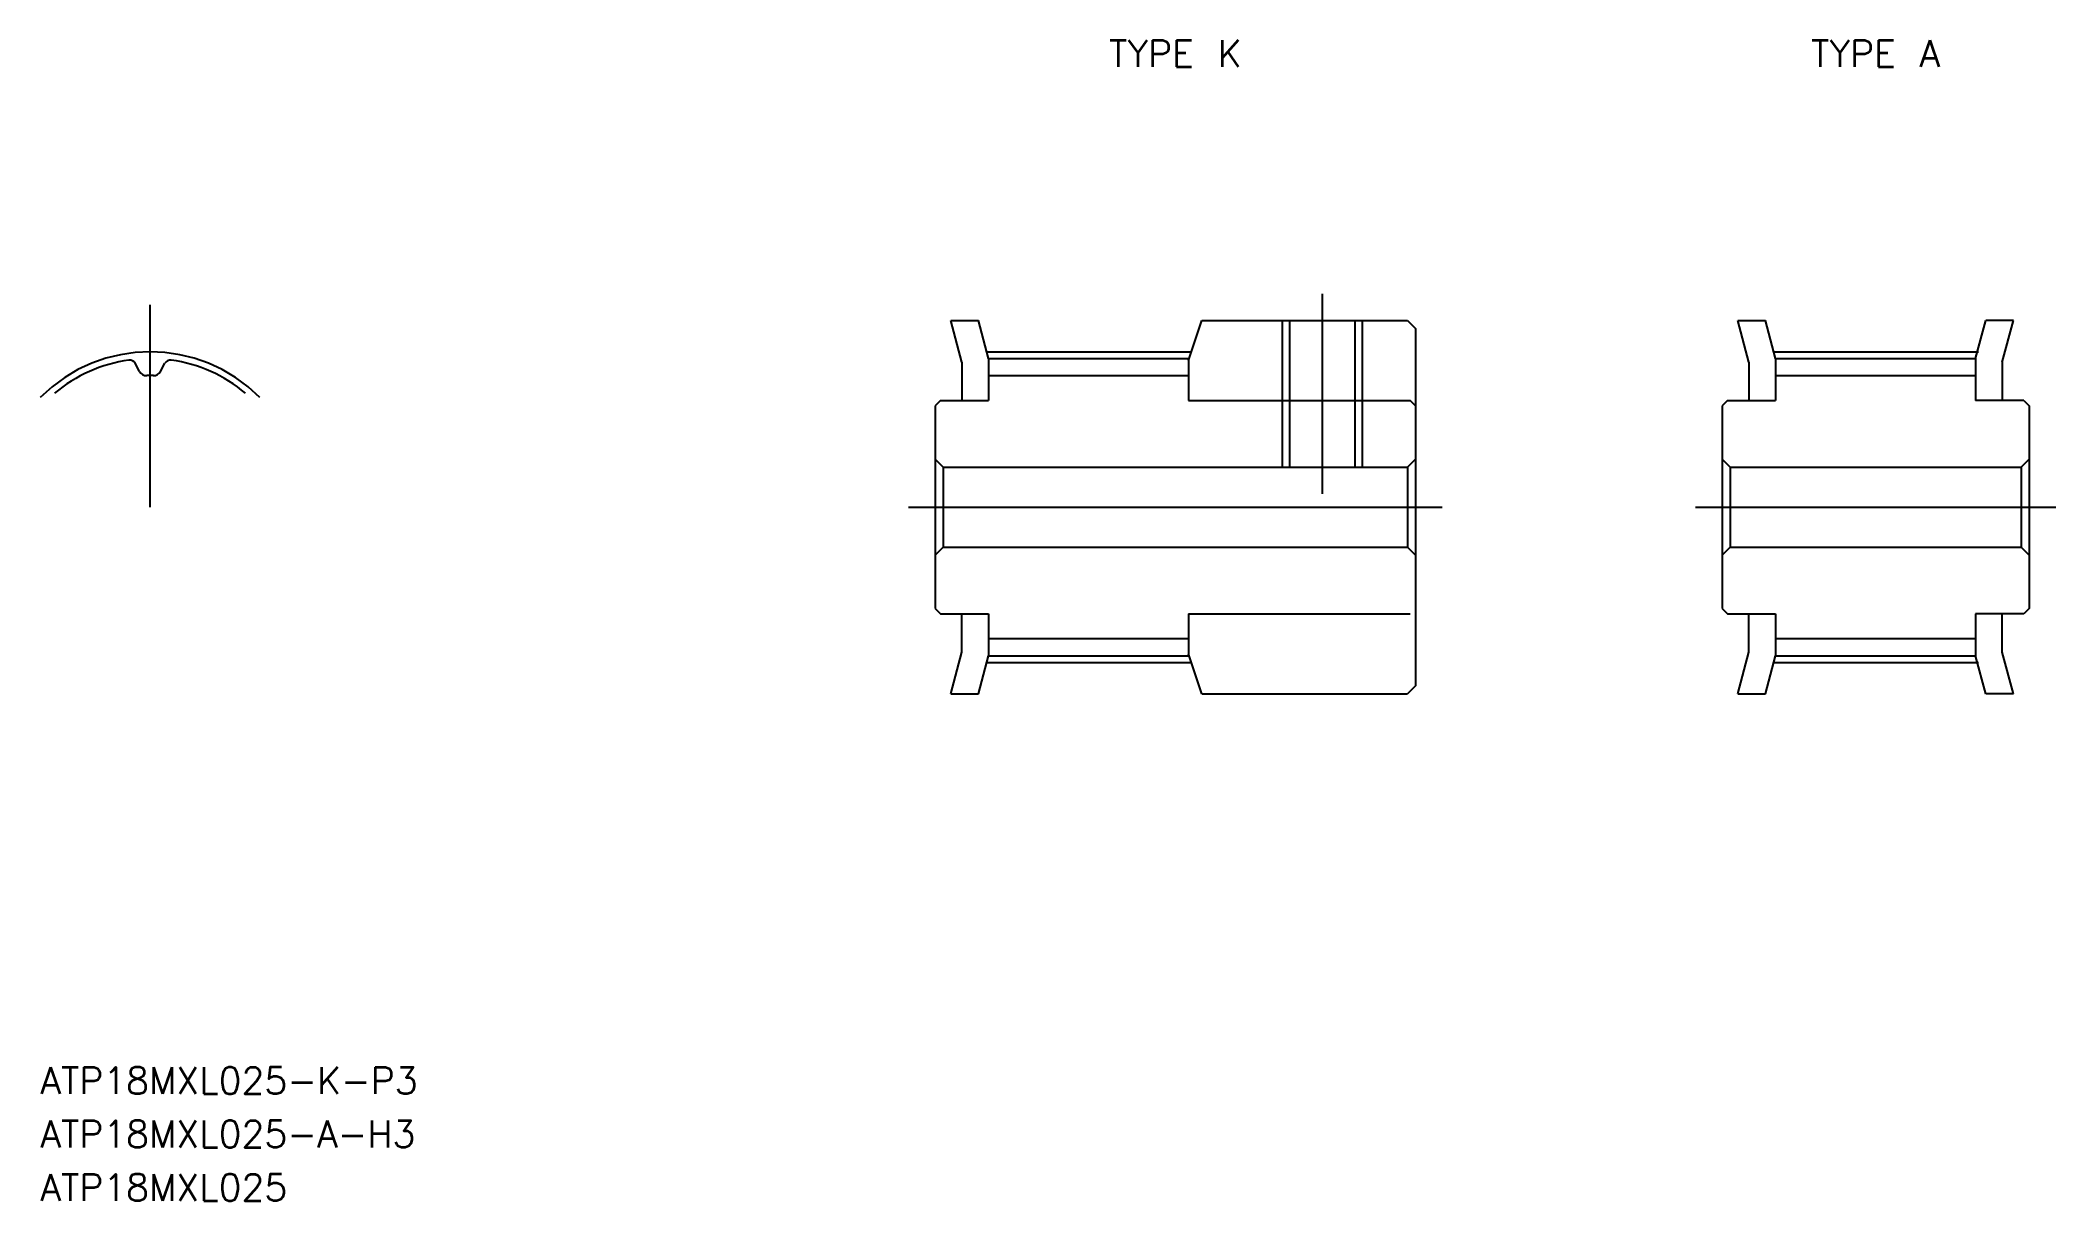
# Model space of a CAD drawing. Extents: x 8.3 to 83.9, y 44.5 to 88.
import ezdxf
from ezdxf.enums import TextEntityAlignment as Align

# ---------------------------------------------------------------- set-up
doc = ezdxf.new("R2010")
doc.units = 0
doc.linetypes.add('CENTER', pattern=[50.8, 31.75, -6.35, 6.35, -6.35])
doc.linetypes.add('DASHED', pattern=[19.05, 12.7, -6.35])
doc.layers.get('0').update_dxf_attribs({"linetype": 'CONTINUOUS'})
doc.layers.add('CENTER', color=1, linetype='CENTER')
doc.styles.add('MISUMI', font='txt.shx')

msp = doc.modelspace()

# ---------------------------------------------------------------- linework, layer by layer
at = {"color": 7, "linetype": 'CONTINUOUS'}
for p, q in [((42.852, 75.916), (42.434, 77.478)), ((42.434, 77.478), (43.469, 77.478)), ((43.852, 76.048), (43.469, 77.478)), ((51.352, 75.978), (51.852, 77.478)), ((51.852, 77.478), (59.552, 77.478)), ((59.552, 77.478), (59.852, 77.178)), ((59.852, 77.178), (59.852, 63.778)), ((72.352, 75.916), (71.934, 77.478)), ((71.934, 77.478), (72.969, 77.478)), ((73.352, 76.048), (72.969, 77.478)), ((80.852, 76.048), (81.235, 77.478)), ((82.271, 77.478), (81.235, 77.478)), ((81.852, 75.916), (82.271, 77.478)), ((12.029, 75.565), (11.866, 75.871)), ((12.816, 75.565), (12.979, 75.871)), ((42.852, 75.916), (42.852, 74.478)), ((43.852, 76.048), (51.375, 76.048)), ((43.852, 76.048), (43.852, 74.478)), ((51.352, 75.978), (51.352, 74.478)), ((72.352, 75.916), (72.352, 74.478)), ((73.352, 76.048), (80.875, 76.048)), ((73.352, 76.048), (73.352, 74.478)), ((80.852, 76.048), (80.852, 74.478)), ((81.852, 75.916), (81.852, 74.478)), ((43.852, 75.408), (51.352, 75.408)), ((51.352, 75.398), (51.352, 74.478)), ((73.352, 75.408), (80.852, 75.408)), ((42.052, 74.478), (41.852, 74.278)), ((41.852, 74.278), (41.852, 66.678)), ((42.052, 74.478), (43.852, 74.478)), ((51.352, 74.478), (59.652, 74.478)), ((59.852, 74.278), (59.652, 74.478)), ((71.552, 74.478), (71.352, 74.278)), ((71.352, 74.278), (71.352, 66.678)), ((71.552, 74.478), (73.352, 74.478)), ((82.652, 74.478), (80.852, 74.478)), ((82.652, 74.478), (82.852, 74.278)), ((82.852, 74.278), (82.852, 66.678)), ((41.852, 72.378), (41.852, 72.378)), ((41.852, 72.278), (42.152, 71.978)), ((42.152, 71.978), (59.552, 71.978)), ((42.152, 71.978), (42.152, 68.978)), ((59.852, 72.278), (59.552, 71.978)), ((59.552, 71.978), (59.552, 68.978)), ((71.352, 72.378), (71.352, 72.378)), ((71.352, 72.278), (71.652, 71.978)), ((71.652, 71.978), (82.552, 71.978)), ((71.652, 71.978), (71.652, 68.978)), ((82.852, 72.278), (82.552, 71.978)), ((82.552, 71.978), (82.552, 68.978)), ((82.852, 72.378), (82.852, 72.378)), ((41.852, 70.478), (41.852, 70.478)), ((71.352, 70.478), (71.352, 70.478)), ((82.852, 70.478), (82.852, 70.478)), ((41.852, 68.678), (42.152, 68.978)), ((42.152, 68.978), (59.552, 68.978)), ((59.852, 68.678), (59.552, 68.978)), ((71.352, 68.678), (71.652, 68.978)), ((71.652, 68.978), (82.552, 68.978)), ((82.852, 68.678), (82.552, 68.978)), ((41.852, 66.678), (42.052, 66.478)), ((71.352, 66.678), (71.552, 66.478)), ((82.852, 66.678), (82.652, 66.478)), ((42.052, 66.478), (43.852, 66.478)), ((42.852, 65.039), (42.852, 66.478)), ((43.852, 66.478), (43.852, 64.908)), ((51.352, 66.478), (59.652, 66.478)), ((51.352, 66.478), (51.352, 64.978)), ((51.352, 66.478), (51.352, 65.558)), ((71.552, 66.478), (73.352, 66.478)), ((72.352, 65.039), (72.352, 66.478)), ((73.352, 66.478), (73.352, 64.908)), ((82.652, 66.478), (80.852, 66.478)), ((80.852, 66.478), (80.852, 64.908)), ((81.852, 65.039), (81.852, 66.478)), ((42.434, 63.478), (42.852, 65.039)), ((43.852, 65.548), (51.352, 65.548)), ((51.852, 63.478), (51.352, 64.978)), ((71.934, 63.478), (72.352, 65.039)), ((73.352, 65.548), (80.852, 65.548)), ((82.271, 63.478), (81.852, 65.039)), ((43.469, 63.478), (43.852, 64.908)), ((43.852, 64.908), (51.375, 64.908)), ((72.969, 63.478), (73.352, 64.908)), ((73.352, 64.908), (80.875, 64.908)), ((81.235, 63.478), (80.852, 64.908)), ((42.434, 63.478), (43.469, 63.478)), ((51.852, 63.478), (59.552, 63.478)), ((59.852, 63.778), (59.552, 63.478)), ((71.934, 63.478), (72.969, 63.478)), ((82.271, 63.478), (81.235, 63.478))]:
    msp.add_line(p, q, dxfattribs=at)
at = {"color": 3, "linetype": 'DASHED'}
for p, q in [((54.852, 77.478), (54.852, 71.978)), ((55.127, 77.478), (55.127, 71.978)), ((57.577, 77.478), (57.577, 71.978)), ((57.852, 77.478), (57.852, 71.978))]:
    msp.add_line(p, q, dxfattribs=at)
at = {"color": 7, "linetype": 'CONTINUOUS'}
for centre, radius, start, end in [((12.423, 70.478), 5.57, 98.17831, 130), ((11.663, 75.763), 0.23, 28, 98.17831), ((12.294, 75.706), 0.3, 208, 271.41247), ((12.551, 75.706), 0.3, 268.58753, 332), ((13.182, 75.763), 0.23, 81.82169, 152), ((12.423, 70.478), 5.57, 50, 81.82169), ((12.423, 70.478), 4.93, 88.58753, 91.41247)]:
    msp.add_arc(centre, radius, start, end, dxfattribs=at)
at = {"layer": 'CENTER', "color": 1, "linetype": 'CENTER'}
for p, q in [((12.423, 70.478), (12.423, 78.058)), ((56.352, 78.478), (56.352, 70.978)), ((43.785, 76.298), (51.459, 76.298)), ((73.285, 76.298), (80.959, 76.298)), ((40.852, 70.478), (60.852, 70.478)), ((70.352, 70.478), (83.852, 70.478)), ((43.785, 64.658), (51.459, 64.658)), ((73.285, 64.658), (80.959, 64.658))]:
    msp.add_line(p, q, dxfattribs=at)
msp.add_arc((12.423, 70.478), 5.82, 45, 135, dxfattribs=at)

# ---------------------------------------------------------------- texts
at = {"color": 7, "linetype": 'CONTINUOUS', "style": 'MISUMI'}
for s, p in [('TYPE K', (50.852, 87.478)), ('TYPE K', (50.852, 87.478)), ('TYPE A', (77.102, 87.478))]:
    msp.add_text(s, height=1, dxfattribs=at).set_placement(p, align=Align.MIDDLE_CENTER)
for s, p in [('ATP18MXL025-K-P3', (8.307, 48.478)), ('ATP18MXL025-A-H3', (8.307, 46.478)), ('ATP18MXL025', (8.307, 44.478))]:
    msp.add_text(s, height=1, dxfattribs=at).set_placement(p)

doc.saveas('drawing.dxf')
